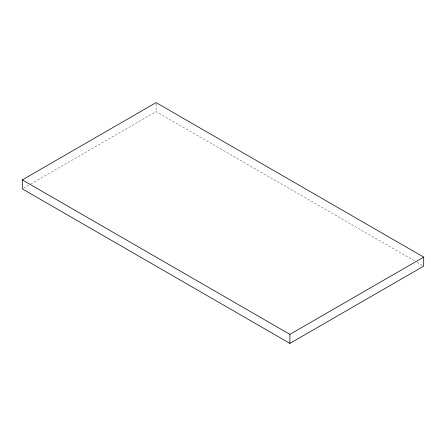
<?xml version="1.0" encoding="UTF-8"?>
<svg xmlns="http://www.w3.org/2000/svg" width="446" height="446" viewBox="0 0 446 446"><rect width="100%" height="100%" fill="white"/><g stroke="black" fill="none" stroke-linecap="round" stroke-linejoin="round"><path stroke-width="0.33" stroke-dasharray="2.23 1.67" d="M23.504 188.184L30.133 184.36M30.741 184.008L156.1 111.634L414.657 260.91M417.071 262.304L422.496 265.437M156.1 104.007L156.1 111.634"/><path stroke-width="0.67" d="M22.3 179.872L156.1 102.619L423.7 257.119L423.7 266.128L289.9 343.381L22.3 188.881L22.3 179.872L289.9 334.366L423.7 257.119M289.9 334.366L289.9 343.381"/></g></svg>
